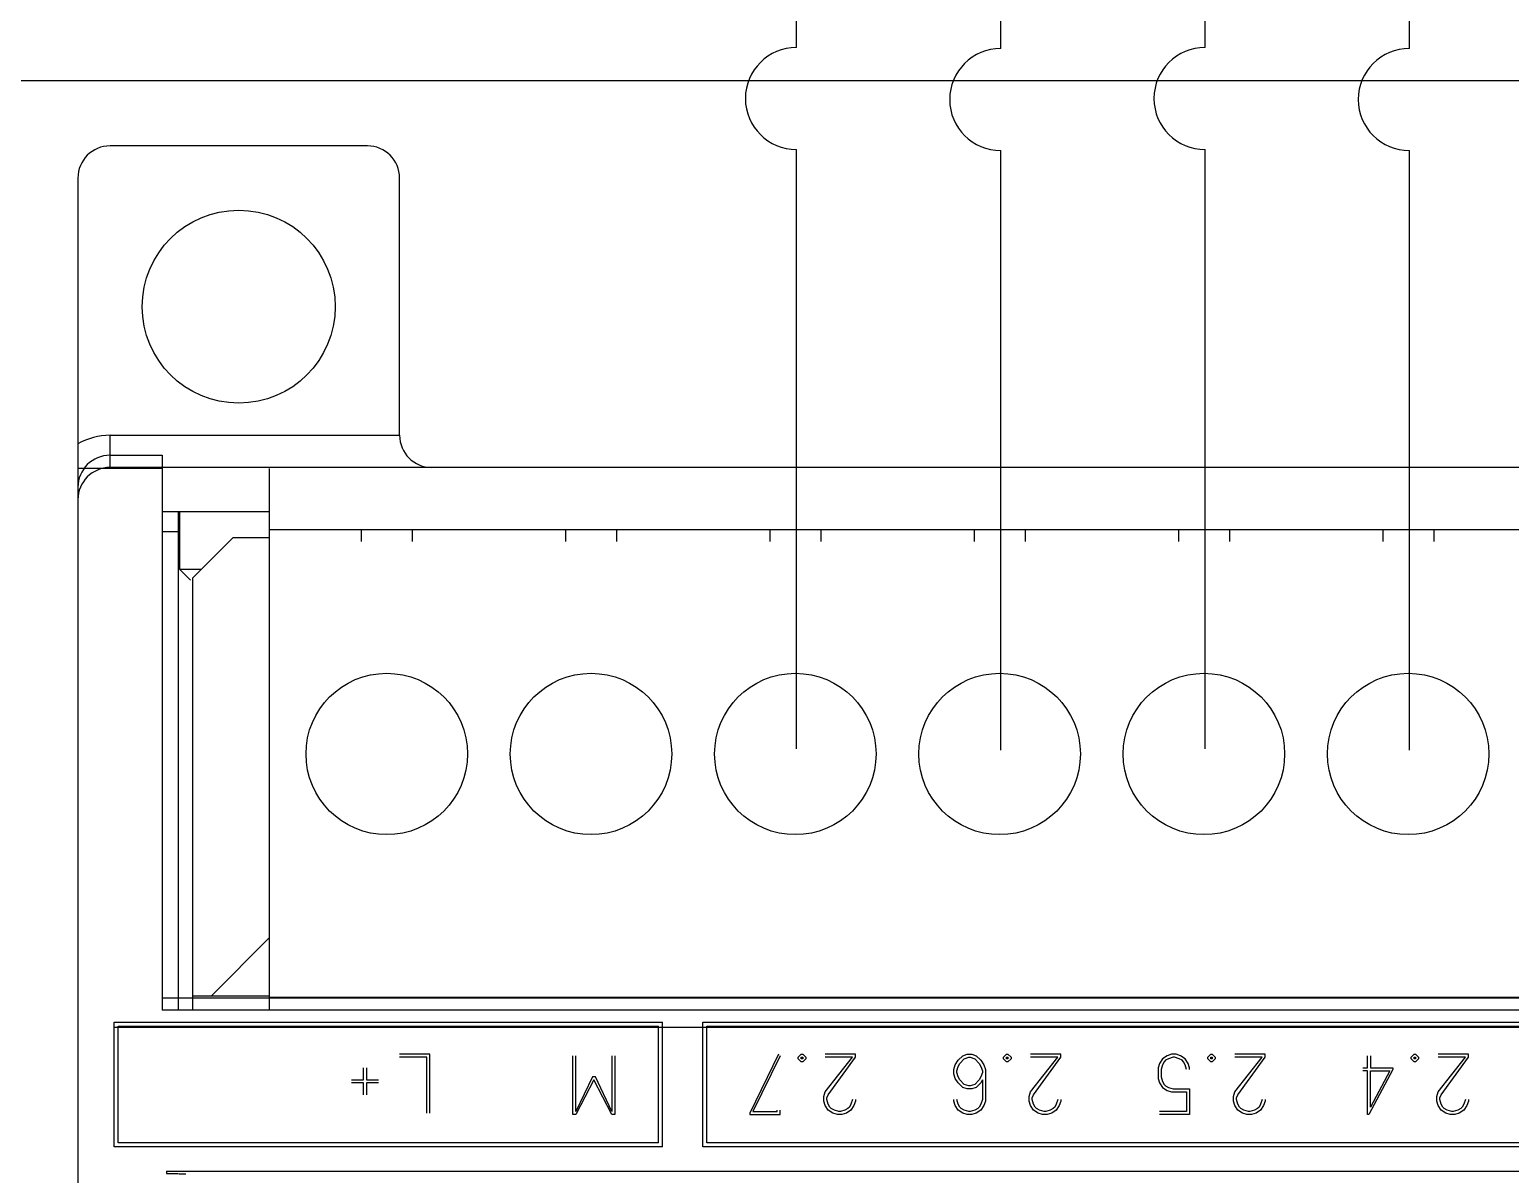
# Model space of a CAD drawing. Header units: millimetres. Extents: x 367 to 1026, y -455 to 11.
# Drawn here: x 505.47 to 542.29, y -211.76 to -183.29 of the extents above; entities that cross this region are included whole.
import ezdxf

# ---------------------------------------------------------------- set-up
doc = ezdxf.new("R2010")
doc.units = ezdxf.units.MM
doc.header["$LTSCALE"] = 6
for name, color, linetype in [('0008LEVEL_1', 7, 'Continuous'), ('8_ALL_NOTES_BALLOONS_SYMBOLS_GT', 7, 'Continuous'), ('RED_2.5mm^2', 1, 'Continuous'), ('TAN_6.0mm^2', 31, 'Continuous'), ('YEL_14_THHN', 2, 'Continuous')]:
    doc.layers.add(name, color=color, linetype=linetype)

msp = doc.modelspace()

# ---------------------------------------------------------------- linework, layer by layer
at = {"color": 7, "linetype": 'Continuous'}
for p, q in [((507.473, -193.877), (508.773, -193.877)), ((508.773, -193.877), (508.773, -207.377)), ((506.673, -194.677), (506.673, -273.077)), ((662.173, -207.377), (508.773, -207.377)), ((507.573, -207.977), (521.212, -207.977)), ((521.212, -211.077), (521.212, -207.977)), ((522.212, -211.077), (522.212, -207.977)), ((507.673, -208.077), (521.112, -208.077)), ((521.112, -210.977), (521.112, -208.077)), ((522.312, -210.977), (522.312, -208.077)), ((582.673, -211.077), (522.212, -211.077)), ((582.573, -210.977), (522.312, -210.977)), ((508.873, -211.686), (508.873, -211.745)), ((508.873, -211.686), (662.073, -211.686))]:
    msp.add_line(p, q, dxfattribs=at)
msp.add_arc((507.473, -194.677), 0.8, 90, 180, dxfattribs=at)
msp.add_spline([(508.873, -211.745), (509.115, -211.746), (509.275, -211.748), (509.361, -211.752)], degree=3, dxfattribs=at)
at = {"layer": '0008LEVEL_1', "color": 7, "linetype": 'Continuous'}
for p, q in [((507.573, -211.077), (507.573, -207.977)), ((522.212, -207.977), (582.673, -207.977)), ((507.673, -210.977), (507.673, -208.077)), ((522.312, -208.077), (582.573, -208.077)), ((513.773, -209.414), (513.773, -209.114)), ((513.848, -209.114), (513.848, -209.414)), ((515.423, -208.777), (514.673, -208.777)), ((515.348, -208.852), (514.673, -208.852)), ((515.348, -210.239), (515.348, -208.852)), ((515.423, -210.239), (515.423, -208.777)), ((518.978, -210.277), (518.978, -208.814)), ((519.053, -210.202), (519.053, -208.814)), ((519.953, -208.814), (519.953, -210.202)), ((520.028, -208.814), (520.028, -210.277)), ((524.096, -208.777), (523.383, -210.239)), ((524.133, -208.814), (523.458, -210.202)), ((524.583, -208.852), (524.658, -208.777)), ((524.583, -208.889), (524.583, -208.852)), ((524.658, -208.964), (524.583, -208.889)), ((524.658, -208.777), (524.696, -208.777)), ((524.658, -208.889), (524.658, -208.852)), ((524.658, -208.852), (524.696, -208.852)), ((524.696, -208.889), (524.658, -208.889)), ((524.696, -208.964), (524.658, -208.964)), ((524.696, -208.777), (524.771, -208.852)), ((524.696, -208.852), (524.696, -208.889)), ((524.771, -208.889), (524.696, -208.964)), ((524.771, -208.852), (524.771, -208.889)), ((526.008, -208.777), (525.258, -208.777)), ((525.258, -209.714), (525.933, -208.852)), ((525.933, -208.852), (525.258, -208.852)), ((525.333, -209.789), (526.008, -208.852)), ((526.008, -208.852), (526.008, -208.777)), ((528.451, -209.152), (528.488, -209.039)), ((528.488, -209.039), (528.563, -208.927)), ((528.526, -209.189), (528.563, -209.077)), ((528.563, -208.927), (528.676, -208.814)), ((528.563, -209.077), (528.601, -209.002)), ((528.601, -209.002), (528.713, -208.889)), ((528.676, -208.814), (528.788, -208.777)), ((528.713, -208.889), (528.826, -208.852)), ((528.788, -208.777), (528.901, -208.777)), ((528.826, -208.852), (528.863, -208.852)), ((528.863, -208.852), (528.976, -208.889)), ((528.901, -208.777), (529.013, -208.814)), ((528.976, -208.889), (529.088, -209.002)), ((529.013, -208.814), (529.126, -208.927)), ((529.088, -209.002), (529.126, -209.077)), ((529.126, -208.927), (529.201, -209.039)), ((529.126, -209.077), (529.163, -209.189)), ((529.201, -209.039), (529.238, -209.152)), ((529.688, -208.852), (529.763, -208.777)), ((529.688, -208.889), (529.688, -208.852)), ((529.763, -208.964), (529.688, -208.889)), ((529.763, -208.777), (529.801, -208.777)), ((529.763, -208.889), (529.763, -208.852)), ((529.763, -208.852), (529.801, -208.852)), ((529.801, -208.889), (529.763, -208.889)), ((529.801, -208.964), (529.763, -208.964)), ((529.801, -208.777), (529.876, -208.852)), ((529.801, -208.852), (529.801, -208.889)), ((529.876, -208.889), (529.801, -208.964)), ((529.876, -208.852), (529.876, -208.889)), ((531.113, -208.777), (530.363, -208.777)), ((530.363, -209.714), (531.038, -208.852)), ((531.038, -208.852), (530.363, -208.852)), ((530.438, -209.789), (531.113, -208.852)), ((531.113, -208.852), (531.113, -208.777)), ((533.568, -209.002), (533.531, -209.114)), ((533.531, -209.114), (533.531, -209.377)), ((533.643, -208.889), (533.568, -209.002)), ((533.643, -209.039), (533.606, -209.152)), ((533.756, -208.814), (533.643, -208.889)), ((533.681, -208.964), (533.643, -209.039)), ((533.718, -208.927), (533.681, -208.964)), ((533.793, -208.889), (533.718, -208.927)), ((533.868, -208.777), (533.756, -208.814)), ((533.906, -208.852), (533.793, -208.889)), ((533.981, -208.777), (533.868, -208.777)), ((533.943, -208.852), (533.906, -208.852)), ((534.056, -208.889), (533.943, -208.852)), ((534.093, -208.814), (533.981, -208.777)), ((534.131, -208.927), (534.056, -208.889)), ((534.206, -208.889), (534.093, -208.814)), ((534.168, -208.964), (534.131, -208.927)), ((534.206, -209.039), (534.168, -208.964)), ((534.281, -209.002), (534.206, -208.889)), ((534.243, -209.152), (534.206, -209.039)), ((534.318, -209.114), (534.281, -209.002)), ((534.318, -209.152), (534.318, -209.114)), ((534.768, -208.852), (534.843, -208.777)), ((534.768, -208.889), (534.768, -208.852)), ((534.843, -208.964), (534.768, -208.889)), ((534.843, -208.777), (534.881, -208.777)), ((534.843, -208.889), (534.843, -208.852)), ((534.843, -208.852), (534.881, -208.852)), ((534.881, -208.889), (534.843, -208.889)), ((534.881, -208.964), (534.843, -208.964)), ((534.881, -208.777), (534.956, -208.852)), ((534.881, -208.852), (534.881, -208.889)), ((534.956, -208.889), (534.881, -208.964)), ((534.956, -208.852), (534.956, -208.889)), ((536.193, -208.777), (535.443, -208.777)), ((535.443, -209.714), (536.118, -208.852)), ((536.118, -208.852), (535.443, -208.852)), ((535.518, -209.789), (536.193, -208.852)), ((536.193, -208.852), (536.193, -208.777)), ((538.623, -209.114), (538.736, -209.114)), ((538.736, -209.114), (538.736, -208.814)), ((538.811, -208.814), (538.811, -209.114)), ((538.811, -209.114), (539.373, -209.114)), ((539.373, -209.114), (539.373, -209.152)), ((539.823, -208.852), (539.898, -208.777)), ((539.823, -208.889), (539.823, -208.852)), ((539.898, -208.964), (539.823, -208.889)), ((539.898, -208.777), (539.936, -208.777)), ((539.898, -208.889), (539.898, -208.852)), ((539.898, -208.852), (539.936, -208.852)), ((539.936, -208.889), (539.898, -208.889)), ((539.936, -208.964), (539.898, -208.964)), ((539.936, -208.777), (540.011, -208.852)), ((539.936, -208.852), (539.936, -208.889)), ((540.011, -208.889), (539.936, -208.964)), ((540.011, -208.852), (540.011, -208.889)), ((541.248, -208.777), (540.498, -208.777)), ((540.498, -209.714), (541.173, -208.852)), ((541.173, -208.852), (540.498, -208.852)), ((540.573, -209.789), (541.248, -208.852)), ((541.248, -208.852), (541.248, -208.777)), ((513.473, -209.414), (513.773, -209.414)), ((513.773, -209.489), (513.473, -209.489)), ((513.773, -209.789), (513.773, -209.489)), ((513.848, -209.414), (514.148, -209.414)), ((513.848, -209.489), (513.848, -209.789)), ((514.148, -209.489), (513.848, -209.489)), ((519.466, -209.339), (519.053, -210.202)), ((519.503, -209.414), (519.053, -210.277)), ((519.541, -209.339), (519.466, -209.339)), ((519.953, -210.277), (519.503, -209.414)), ((519.953, -210.202), (519.541, -209.339)), ((528.451, -209.264), (528.451, -209.152)), ((528.488, -209.377), (528.451, -209.264)), ((528.563, -209.489), (528.488, -209.377)), ((528.526, -209.227), (528.526, -209.189)), ((528.563, -209.339), (528.526, -209.227)), ((528.601, -209.414), (528.563, -209.339)), ((528.676, -209.602), (528.563, -209.489)), ((528.713, -209.527), (528.601, -209.414)), ((529.088, -209.414), (528.976, -209.527)), ((529.126, -209.489), (529.013, -209.602)), ((529.126, -209.339), (529.088, -209.414)), ((529.163, -209.227), (529.126, -209.339)), ((529.163, -209.414), (529.126, -209.489)), ((529.163, -209.189), (529.163, -209.227)), ((529.163, -209.414), (529.163, -209.902)), ((529.238, -209.152), (529.238, -209.939)), ((533.531, -209.377), (533.568, -209.489)), ((533.568, -209.489), (533.643, -209.602)), ((533.606, -209.152), (533.606, -209.339)), ((533.606, -209.339), (533.643, -209.452)), ((533.643, -209.452), (533.681, -209.527)), ((538.736, -209.189), (538.623, -209.189)), ((538.736, -210.277), (538.736, -209.189)), ((539.373, -209.152), (538.773, -210.277)), ((538.811, -210.089), (538.811, -209.189)), ((539.298, -209.189), (538.811, -210.089)), ((538.811, -209.189), (539.298, -209.189)), ((525.221, -209.827), (525.258, -209.714)), ((525.221, -209.939), (525.221, -209.827)), ((525.296, -209.864), (525.333, -209.789)), ((525.296, -209.902), (525.296, -209.864)), ((528.788, -209.639), (528.676, -209.602)), ((528.826, -209.564), (528.713, -209.527)), ((528.901, -209.639), (528.788, -209.639)), ((528.863, -209.564), (528.826, -209.564)), ((528.976, -209.527), (528.863, -209.564)), ((529.013, -209.602), (528.901, -209.639)), ((530.326, -209.827), (530.363, -209.714)), ((530.326, -209.939), (530.326, -209.827)), ((530.401, -209.864), (530.438, -209.789)), ((530.401, -209.902), (530.401, -209.864)), ((533.643, -209.602), (533.756, -209.677)), ((533.681, -209.527), (533.718, -209.564)), ((533.718, -209.564), (533.793, -209.602)), ((533.756, -209.677), (533.868, -209.714)), ((533.793, -209.602), (533.906, -209.639)), ((533.868, -209.714), (534.243, -209.714)), ((533.906, -209.639), (534.318, -209.639)), ((534.243, -209.714), (534.243, -210.202)), ((534.318, -209.639), (534.318, -210.277)), ((535.406, -209.827), (535.443, -209.714)), ((535.406, -209.939), (535.406, -209.827)), ((535.481, -209.864), (535.518, -209.789)), ((535.481, -209.902), (535.481, -209.864)), ((540.461, -209.827), (540.498, -209.714)), ((540.461, -209.939), (540.461, -209.827)), ((540.536, -209.864), (540.573, -209.789)), ((540.536, -209.902), (540.536, -209.864)), ((523.383, -210.239), (523.383, -210.277)), ((523.458, -210.202), (524.058, -210.202)), ((524.058, -210.202), (524.058, -210.164)), ((524.133, -210.277), (524.133, -210.164)), ((525.258, -210.052), (525.221, -209.939)), ((525.333, -210.164), (525.258, -210.052)), ((525.333, -210.014), (525.296, -209.902)), ((525.371, -210.089), (525.333, -210.014)), ((525.446, -210.239), (525.333, -210.164)), ((525.408, -210.127), (525.371, -210.089)), ((525.483, -210.164), (525.408, -210.127)), ((525.558, -210.277), (525.446, -210.239)), ((525.596, -210.202), (525.483, -210.164)), ((525.633, -210.202), (525.596, -210.202)), ((525.746, -210.164), (525.633, -210.202)), ((525.783, -210.239), (525.671, -210.277)), ((525.821, -210.127), (525.746, -210.164)), ((525.896, -210.164), (525.783, -210.239)), ((525.858, -210.089), (525.821, -210.127)), ((525.896, -210.014), (525.858, -210.089)), ((525.933, -209.902), (525.896, -210.014)), ((525.971, -210.052), (525.896, -210.164)), ((526.008, -209.939), (525.971, -210.052)), ((526.008, -209.902), (526.008, -209.939)), ((528.451, -209.939), (528.451, -209.902)), ((528.488, -210.052), (528.451, -209.939)), ((528.563, -210.164), (528.488, -210.052)), ((528.563, -210.014), (528.526, -209.902)), ((528.601, -210.089), (528.563, -210.014)), ((528.676, -210.239), (528.563, -210.164)), ((528.638, -210.127), (528.601, -210.089)), ((528.713, -210.164), (528.638, -210.127)), ((528.788, -210.277), (528.676, -210.239)), ((528.826, -210.202), (528.713, -210.164)), ((528.863, -210.202), (528.826, -210.202)), ((528.976, -210.164), (528.863, -210.202)), ((529.013, -210.239), (528.901, -210.277)), ((529.051, -210.127), (528.976, -210.164)), ((529.126, -210.164), (529.013, -210.239)), ((529.088, -210.089), (529.051, -210.127)), ((529.126, -210.014), (529.088, -210.089)), ((529.163, -209.902), (529.126, -210.014)), ((529.201, -210.052), (529.126, -210.164)), ((529.238, -209.939), (529.201, -210.052)), ((530.363, -210.052), (530.326, -209.939)), ((530.438, -210.164), (530.363, -210.052)), ((530.438, -210.014), (530.401, -209.902)), ((530.476, -210.089), (530.438, -210.014)), ((530.551, -210.239), (530.438, -210.164)), ((530.513, -210.127), (530.476, -210.089)), ((530.588, -210.164), (530.513, -210.127)), ((530.663, -210.277), (530.551, -210.239)), ((530.701, -210.202), (530.588, -210.164)), ((530.738, -210.202), (530.701, -210.202)), ((530.851, -210.164), (530.738, -210.202)), ((530.888, -210.239), (530.776, -210.277)), ((530.926, -210.127), (530.851, -210.164)), ((531.001, -210.164), (530.888, -210.239)), ((530.963, -210.089), (530.926, -210.127)), ((531.001, -210.014), (530.963, -210.089)), ((531.038, -209.902), (531.001, -210.014)), ((531.076, -210.052), (531.001, -210.164)), ((531.113, -209.939), (531.076, -210.052)), ((531.113, -209.902), (531.113, -209.939)), ((534.243, -210.202), (533.568, -210.202)), ((535.443, -210.052), (535.406, -209.939)), ((535.518, -210.164), (535.443, -210.052)), ((535.518, -210.014), (535.481, -209.902)), ((535.556, -210.089), (535.518, -210.014)), ((535.631, -210.239), (535.518, -210.164)), ((535.593, -210.127), (535.556, -210.089)), ((535.668, -210.164), (535.593, -210.127)), ((535.743, -210.277), (535.631, -210.239)), ((535.781, -210.202), (535.668, -210.164)), ((535.818, -210.202), (535.781, -210.202)), ((535.931, -210.164), (535.818, -210.202)), ((535.968, -210.239), (535.856, -210.277)), ((536.006, -210.127), (535.931, -210.164)), ((536.081, -210.164), (535.968, -210.239)), ((536.043, -210.089), (536.006, -210.127)), ((536.081, -210.014), (536.043, -210.089)), ((536.118, -209.902), (536.081, -210.014)), ((536.156, -210.052), (536.081, -210.164)), ((536.193, -209.939), (536.156, -210.052)), ((536.193, -209.902), (536.193, -209.939)), ((540.498, -210.052), (540.461, -209.939)), ((540.573, -210.164), (540.498, -210.052)), ((540.573, -210.014), (540.536, -209.902)), ((540.611, -210.089), (540.573, -210.014)), ((540.686, -210.239), (540.573, -210.164)), ((540.648, -210.127), (540.611, -210.089)), ((540.723, -210.164), (540.648, -210.127)), ((540.798, -210.277), (540.686, -210.239)), ((540.836, -210.202), (540.723, -210.164)), ((540.873, -210.202), (540.836, -210.202)), ((540.986, -210.164), (540.873, -210.202)), ((541.023, -210.239), (540.911, -210.277)), ((541.061, -210.127), (540.986, -210.164)), ((541.136, -210.164), (541.023, -210.239)), ((541.098, -210.089), (541.061, -210.127)), ((541.136, -210.014), (541.098, -210.089)), ((541.173, -209.902), (541.136, -210.014)), ((541.211, -210.052), (541.136, -210.164)), ((541.248, -209.939), (541.211, -210.052)), ((541.248, -209.902), (541.248, -209.939)), ((519.053, -210.277), (518.978, -210.277)), ((520.028, -210.277), (519.953, -210.277)), ((523.383, -210.277), (524.133, -210.277)), ((525.671, -210.277), (525.558, -210.277)), ((528.901, -210.277), (528.788, -210.277)), ((530.776, -210.277), (530.663, -210.277)), ((534.318, -210.277), (533.568, -210.277)), ((535.856, -210.277), (535.743, -210.277)), ((538.773, -210.277), (538.736, -210.277)), ((540.911, -210.277), (540.798, -210.277)), ((521.212, -211.077), (507.573, -211.077)), ((521.112, -210.977), (507.673, -210.977))]:
    msp.add_line(p, q, dxfattribs=at)
at = {"layer": '8_ALL_NOTES_BALLOONS_SYMBOLS_GT', "color": 7, "linetype": 'Continuous'}
for p, q in [((513.873, -186.182), (507.473, -186.182)), ((506.673, -186.982), (506.673, -273.382)), ((514.673, -193.382), (514.673, -186.982)), ((507.473, -194.182), (507.473, -193.382)), ((507.473, -193.382), (514.673, -193.382)), ((508.779, -194.207), (506.678, -194.207)), ((506.678, -195.822), (506.678, -194.215)), ((701.873, -194.182), (507.473, -194.182)), ((508.773, -194.182), (508.773, -207.682)), ((511.432, -194.206), (511.432, -207.682)), ((511.432, -195.282), (508.773, -195.282)), ((509.173, -207.682), (509.173, -195.282)), ((509.199, -195.282), (509.199, -196.708)), ((509.173, -195.782), (508.773, -195.782)), ((583.314, -195.73), (511.432, -195.73)), ((513.718, -195.73), (513.718, -196.024)), ((514.988, -195.73), (514.988, -196.024)), ((518.798, -195.73), (518.798, -196.024)), ((520.068, -195.73), (520.068, -196.024)), ((523.878, -195.73), (523.878, -196.024)), ((525.148, -195.73), (525.148, -196.024)), ((528.958, -195.73), (528.958, -196.024)), ((530.228, -195.73), (530.228, -196.024)), ((534.038, -195.73), (534.038, -196.024)), ((535.308, -195.73), (535.308, -196.024)), ((539.118, -195.73), (539.118, -196.024)), ((540.388, -195.73), (540.388, -196.024)), ((509.523, -196.932), (510.523, -195.932)), ((511.432, -195.932), (510.523, -195.932)), ((509.199, -196.708), (509.747, -196.708)), ((509.199, -196.708), (509.473, -196.982)), ((509.523, -196.932), (509.523, -207.682)), ((511.432, -205.883), (509.984, -207.332)), ((511.432, -207.332), (509.523, -207.332)), ((511.432, -207.353), (583.314, -207.353)), ((662.173, -207.682), (508.773, -207.682)), ((582.388, -208.113), (507.573, -208.113))]:
    msp.add_line(p, q, dxfattribs=at)
for centre, radius in [((510.673, -190.182), 2.4), ((514.353, -201.307), 2.007), ((519.433, -201.307), 2.007), ((524.513, -201.307), 2.007), ((529.593, -201.307), 2.007), ((534.673, -201.307), 2.007), ((539.753, -201.307), 2.007)]:
    msp.add_circle(centre, radius, dxfattribs=at)
for centre, radius, start, end in [((507.473, -186.982), 0.8, 90, 180), ((513.873, -186.982), 0.8, 0, 90), ((507.473, -194.982), 1.6, 90, 120), ((515.473, -193.382), 0.8, 180, 270), ((507.473, -194.982), 0.8, 90, 180)]:
    msp.add_arc(centre, radius, start, end, dxfattribs=at)
at = {"layer": 'RED_2.5mm^2'}
for p, q in [((534.701, -183.734), (534.701, -151.234)), ((529.621, -183.76), (529.621, -156.796)), ((539.781, -183.76), (539.781, -158.247)), ((524.541, -183.734), (524.541, -162.179))]:
    msp.add_line(p, q, dxfattribs=at)
at = {"layer": 'TAN_6.0mm^2', "color": 250, "linetype": 'Continuous'}
msp.add_line((656.617, -184.561), (472.766, -184.561), dxfattribs=at)
at = {"layer": 'YEL_14_THHN', "color": 1}
for p, q in [((524.541, -201.183), (524.541, -186.274)), ((529.621, -201.209), (529.621, -186.3)), ((534.701, -201.183), (534.701, -186.274)), ((539.781, -201.209), (539.781, -186.3))]:
    msp.add_line(p, q, dxfattribs=at)
for centre in [(524.541, -185.004), (529.621, -185.03), (534.701, -185.004), (539.781, -185.03)]:
    msp.add_arc(centre, 1.27, 90, 270, dxfattribs=at)

doc.saveas('drawing.dxf')
